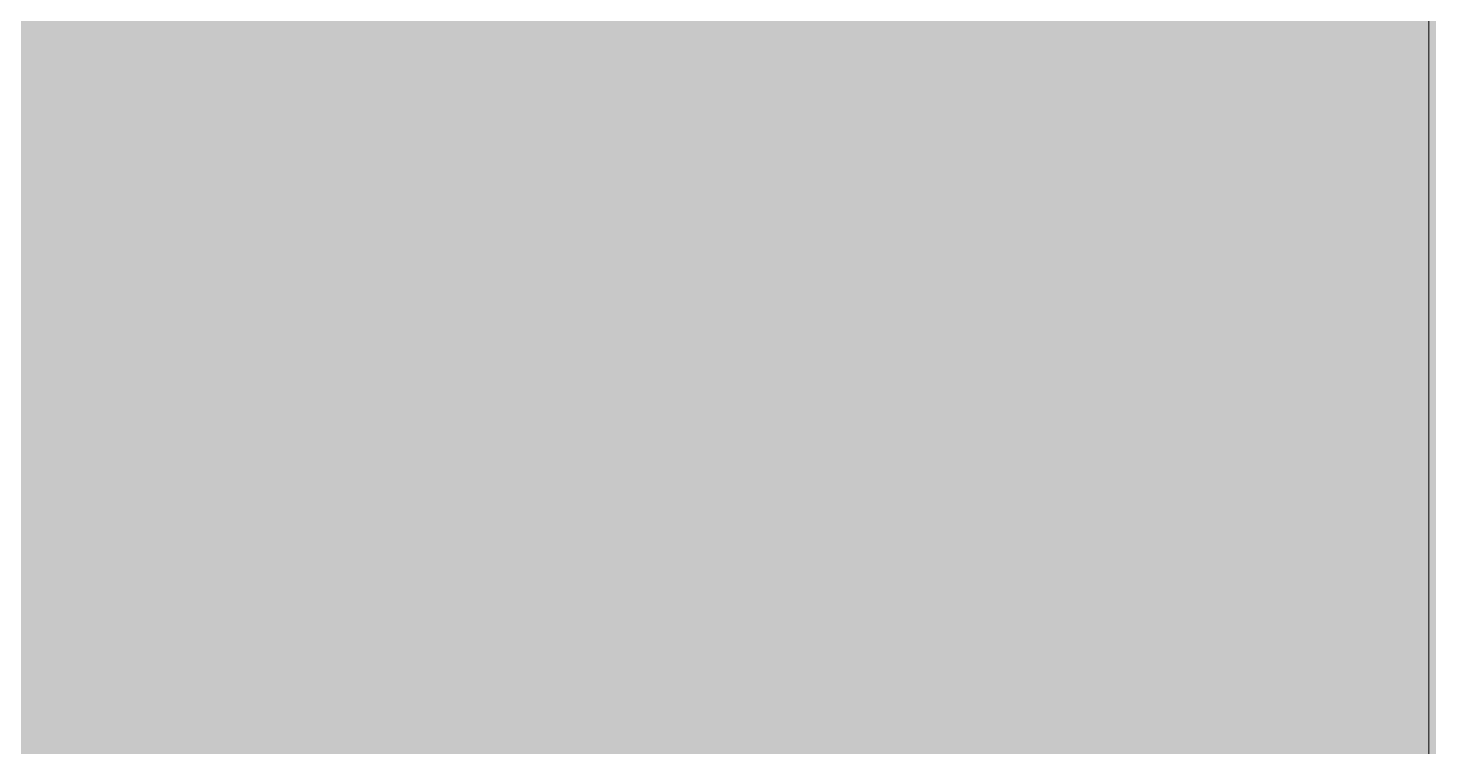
# Model space of a CAD drawing. Header units: millimetres. Extents: x 81773 to 282675, y -8553 to 29000.
# Drawn here: x 109769.9115 to 109769.9999, y 6597.9129 to 6597.9583 of the extents above; entities that cross this region are included whole.
import ezdxf

# ---------------------------------------------------------------- set-up
doc = ezdxf.new("R2010")
doc.units = ezdxf.units.MM
doc.layers.add('A-GENM-2', color=5, linetype='Continuous', lineweight=9, true_color=0x0000ff)
doc.layers.add('I-WALL-2', color=9, linetype='Continuous', lineweight=9, true_color=0x808080)
doc.layers.add('A-WALL', color=7, linetype='Continuous', lineweight=9)

# ---------------------------------------------------------------- blocks, each defined once
blk = doc.blocks.new('Плинтус - Плинтус светлый _сад_-33412382-План раскладки напольных покрытий 3 этажа в осях 23-33')
at = {"layer": 'A-GENM-2'}
blk.add_hatch(color=256, dxfattribs=at).paths.add_polyline_path([(524.00006, -15), (509.00006, 0), (-1, -1), (-1, -15), (520.04967, -15)])

msp = doc.modelspace()

# ---------------------------------------------------------------- hatches: boundary and pattern name
at = {"layer": 'I-WALL-2'}
h = msp.add_hatch(dxfattribs=at)
h.set_pattern_fill('FP_35', color=256, style=0, pattern_type=2)
h.set_pattern_definition([(0, (0, 0), (121.92, 30.48), [10.058, -81.382, 10.058, -81.382, -487.68]), (0, (0, 0), (121.92, 30.48), [-182.88, 10.058, -172.822, 10.058, -81.382, -213.36]), (0, (0, 0), (121.92, 30.48), [-457.2, 10.058, -50.902, 10.058, -142.342]), (120, (45.72, 15.24), (-87.356454, 90.345817), [10.058, -81.382, 10.058, -81.382, -487.68]), (120, (45.72, 15.24), (-87.356454, 90.345817), [-182.88, 10.058, -172.822, 10.058, -81.382, -213.36]), (120, (45.72, 15.24), (-87.356454, 90.345817), [-457.2, 10.058, -50.902, 10.058, -142.342]), (240, (60.96, 76.2), (-34.563546, -120.825817), [10.058, -81.382, 10.058, -81.382, -487.68]), (240, (60.96, 76.2), (-34.563546, -120.825817), [-182.88, 10.058, -172.822, 10.058, -81.382, -213.36]), (240, (60.96, 76.2), (-34.563546, -120.825817), [-457.2, 10.058, -50.902, 10.058, -142.342])])
h.paths.add_polyline_path([(109769.99994, 100.000005), (109769.99994, 3755.000005), (109757.99994, 3755.000005), (109757.99994, 3700.000005), (109749.99994, 3700.000005), (109749.99994, 100.000005)])
h.paths.add_polyline_path([(109757.99994, 5155.000005), (109769.99994, 5155.000005), (109769.99994, 6600.000014), (109749.99994, 6600.000014), (109750.761713, 5210.000005), (109757.99994, 5210.000005), (109757.99994, 5168.333339)])

# ---------------------------------------------------------------- linework, layer by layer
at = {"layer": 'A-WALL'}
msp.add_line((109769.99994, 6600.000014), (109769.99994, 5155.000005), dxfattribs=at)

# ---------------------------------------------------------------- block references
at = {"layer": 'A-GENM-2'}
msp.add_blockref('Плинтус - Плинтус светлый _сад_-33412382-План раскладки напольных покрытий 3 этажа в осях 23-33', (109770.99994, 6599.000014), dxfattribs=at)

doc.saveas('drawing.dxf')
